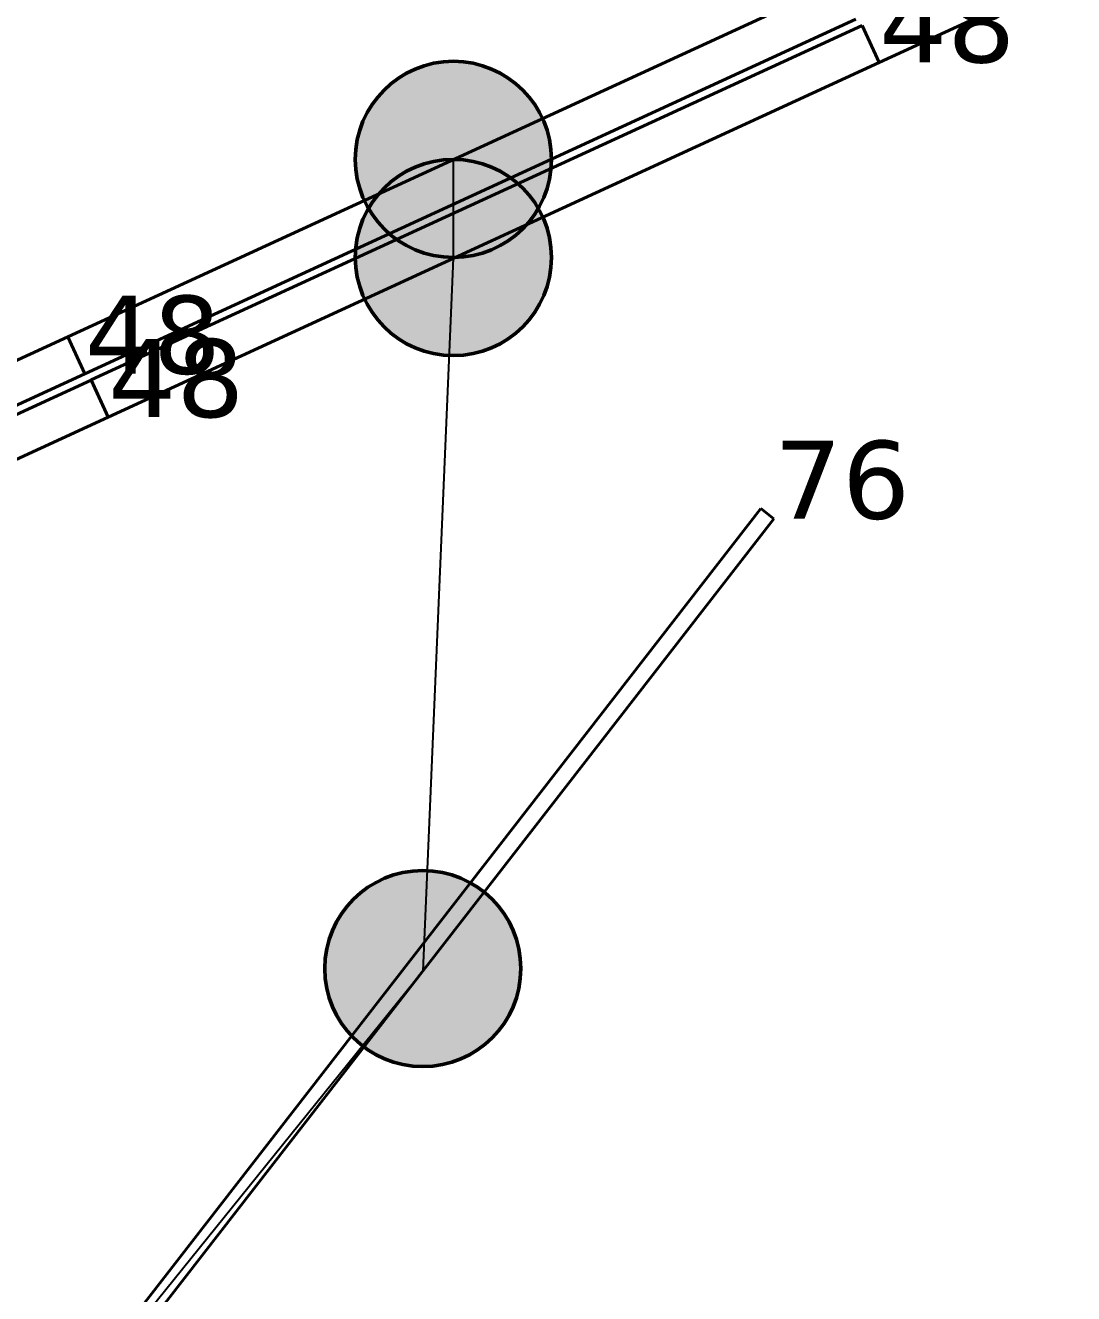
# Model space of a CAD drawing. Header units: millimetres. Extents: x -243740 to 150609, y -473655 to -165121.
# Drawn here: x 58661 to 61080, y -341304 to -338377 of the extents above; entities that cross this region are included whole.
import ezdxf

# ---------------------------------------------------------------- set-up
doc = ezdxf.new("R2010")
doc.units = ezdxf.units.MM
doc.layers.add('_Гр.ЩД-1C.10.4.I7.7', color=6, linetype='Continuous')
for name, color, linetype, lineweight in [('_освещение_dali', 3, 'Continuous', 50), ('DLX_FL1_LUM 122', 1, 'Continuous', 40), ('DLX_FL1_LUM 222', 5, 'Continuous', 40), ('DLX_LUM 14', 5, 'Continuous', 40)]:
    doc.layers.add(name, color=color, linetype=linetype, lineweight=lineweight)
doc.styles.add('TableTextStyle', font='')
doc.styles.get('TableTextStyle').set_extended_font_data('VERDANA.TTF')
doc.linetypes.add('Truba', pattern='A,3e-05,[4,MSH_7,S=1,R=0,X=0,Y=0],-3.022072', length=3.022102)

# ---------------------------------------------------------------- blocks, each defined once
blk = doc.blocks.new('A$Caabd1818')
at = {"layer": 'DLX_FL1_LUM 122'}
for points in [[(58440.4, 59877.6, 0), (56661.6, 59059.3, 0)], [(56661.6, 59059.3, 0), (58440.4, 59877.6, 0)], [(56661.6, 59059.3, 0), (58440.4, 59877.6, 0)], [(58440.4, 59877.6, 0), (56661.6, 59059.3, 0)], [(56661.6, 59059.3, 0), (56622.3, 59144.7, 0)], [(56622.3, 59144.7, 0), (56661.6, 59059.3, 0)], [(56622.3, 59144.7, 0), (56661.6, 59059.3, 0)], [(56661.6, 59059.3, 0), (56622.3, 59144.7, 0)], [(56661.6, 59059.3, 0), (56661.6, 59059.3, 0)], [(56661.6, 59059.3, 0), (56661.6, 59059.3, 0)]]:
    blk.add_polyline3d(points, dxfattribs=at)
at = {"layer": 'DLX_FL1_LUM 222'}
for points in [[(54789.4, 58426.3, 0), (56568.3, 59244.6, 0)], [(56568.3, 59244.6, 0), (54789.4, 58426.3, 0)], [(56568.3, 59244.6, 0), (54789.4, 58426.3, 0)], [(54789.4, 58426.3, 0), (56568.3, 59244.6, 0)], [(56607.5, 59159.2, 0), (54828.7, 58340.9, 0)], [(54828.7, 58340.9, 0), (56607.5, 59159.2, 0)], [(54828.7, 58340.9, 0), (56607.5, 59159.2, 0)], [(56607.5, 59159.2, 0), (54828.7, 58340.9, 0)], [(54843.4, 58326.4, 0), (56622.2, 59144.6, 0)], [(56622.2, 59144.6, 0), (54843.4, 58326.4, 0)], [(56622.2, 59144.6, 0), (54843.4, 58326.4, 0)], [(54843.4, 58326.4, 0), (56622.2, 59144.6, 0)], [(56622.2, 59144.6, 0), (56622.2, 59144.6, 0)], [(56622.2, 59144.6, 0), (56661.5, 59059.2, 0)], [(56661.5, 59059.2, 0), (56622.2, 59144.6, 0)], [(56622.2, 59144.6, 0), (56622.2, 59144.6, 0)], [(56661.5, 59059.2, 0), (56622.2, 59144.6, 0)], [(56622.2, 59144.6, 0), (56661.5, 59059.2, 0)], [(56661.5, 59059.2, 0), (54882.7, 58241, 0)], [(54882.7, 58241, 0), (56661.5, 59059.2, 0)], [(54882.7, 58241, 0), (56661.5, 59059.2, 0)], [(56661.5, 59059.2, 0), (54882.7, 58241, 0)], [(56661.5, 59059.2, 0), (56661.5, 59059.2, 0)], [(56661.5, 59059.2, 0), (56661.5, 59059.2, 0)], [(53010.5, 57608, 0), (54789.4, 58426.3, 0)], [(54789.4, 58426.3, 0), (53010.5, 57608, 0)], [(54789.4, 58426.3, 0), (53010.5, 57608, 0)], [(53010.5, 57608, 0), (54789.4, 58426.3, 0)], [(54789.4, 58426.3, 0), (54789.4, 58426.3, 0)], [(54789.4, 58426.3, 0), (54828.6, 58340.9, 0)], [(54828.6, 58340.9, 0), (54789.4, 58426.3, 0)], [(54789.4, 58426.3, 0), (54789.4, 58426.3, 0)], [(54828.6, 58340.9, 0), (54789.4, 58426.3, 0)], [(54789.4, 58426.3, 0), (54828.6, 58340.9, 0)], [(54828.7, 58340.9, 0), (54789.4, 58426.3, 0)], [(54789.4, 58426.3, 0), (54789.4, 58426.3, 0)], [(54789.4, 58426.3, 0), (54828.7, 58340.9, 0)], [(54789.4, 58426.3, 0), (54789.4, 58426.3, 0)], [(54789.4, 58426.3, 0), (54828.7, 58340.9, 0)], [(54828.7, 58340.9, 0), (54789.4, 58426.3, 0)], [(54828.6, 58340.9, 0), (53049.8, 57522.6, 0)], [(53049.8, 57522.6, 0), (54828.6, 58340.9, 0)], [(53049.8, 57522.6, 0), (54828.6, 58340.9, 0)], [(54828.6, 58340.9, 0), (53049.8, 57522.6, 0)], [(53064.5, 57508, 0), (54843.3, 58326.3, 0)], [(54843.3, 58326.3, 0), (53064.5, 57508, 0)], [(54843.3, 58326.3, 0), (53064.5, 57508, 0)], [(53064.5, 57508, 0), (54843.3, 58326.3, 0)], [(54828.6, 58340.9, 0), (54828.6, 58340.9, 0)], [(54828.6, 58340.9, 0), (54828.6, 58340.9, 0)], [(54828.7, 58340.9, 0), (54828.7, 58340.9, 0)], [(54828.7, 58340.9, 0), (54828.7, 58340.9, 0)], [(54843.3, 58326.3, 0), (54843.3, 58326.3, 0)], [(54843.3, 58326.3, 0), (54882.6, 58240.9, 0)], [(54882.6, 58240.9, 0), (54843.3, 58326.3, 0)], [(54843.3, 58326.3, 0), (54843.3, 58326.3, 0)], [(54882.6, 58240.9, 0), (54843.3, 58326.3, 0)], [(54843.3, 58326.3, 0), (54882.6, 58240.9, 0)], [(54882.7, 58241, 0), (54843.4, 58326.4, 0)], [(54843.4, 58326.4, 0), (54843.4, 58326.4, 0)], [(54843.4, 58326.4, 0), (54882.7, 58241, 0)], [(54843.4, 58326.4, 0), (54843.4, 58326.4, 0)], [(54843.4, 58326.4, 0), (54882.7, 58241, 0)], [(54882.7, 58241, 0), (54843.4, 58326.4, 0)], [(54882.6, 58240.9, 0), (53103.8, 57422.6, 0)], [(53103.8, 57422.6, 0), (54882.6, 58240.9, 0)], [(53103.8, 57422.6, 0), (54882.6, 58240.9, 0)], [(54882.6, 58240.9, 0), (53103.8, 57422.6, 0)], [(54882.6, 58240.9, 0), (54882.6, 58240.9, 0)], [(54882.6, 58240.9, 0), (54882.6, 58240.9, 0)], [(54882.7, 58241, 0), (54882.7, 58241, 0)], [(54882.7, 58241, 0), (54882.7, 58241, 0)]]:
    blk.add_polyline3d(points, dxfattribs=at)
at = {"layer": 'DLX_LUM 14'}
for points in [[(54908.3, 56122.7, 0), (56388.6, 58029.6, 0)], [(56388.6, 58029.6, 0), (54908.3, 56122.7, 0)], [(56388.6, 58029.6, 0), (54908.3, 56122.7, 0)], [(54908.3, 56122.7, 0), (56388.6, 58029.6, 0)], [(56418.6, 58006.3, 0), (54938.3, 56099.4, 0)], [(54938.3, 56099.4, 0), (56418.6, 58006.3, 0)], [(54938.3, 56099.4, 0), (56418.6, 58006.3, 0)], [(56418.6, 58006.3, 0), (54938.3, 56099.4, 0)], [(56388.6, 58029.6, 0), (56388.6, 58029.6, 0)], [(56388.6, 58029.6, 0), (56418.6, 58006.3, 0)], [(56418.6, 58006.3, 0), (56388.6, 58029.6, 0)], [(56388.6, 58029.6, 0), (56388.6, 58029.6, 0)], [(56418.6, 58006.3, 0), (56388.6, 58029.6, 0)], [(56388.6, 58029.6, 0), (56418.6, 58006.3, 0)], [(56418.6, 58006.3, 0), (56418.6, 58006.3, 0)], [(56418.6, 58006.3, 0), (56418.6, 58006.3, 0)]]:
    blk.add_polyline3d(points, dxfattribs=at)
blk = doc.blocks.new('A$Cab2378fa')
at = {"lineweight": 25, "true_color": 0xfff5f5}
h = blk.add_hatch(color=7, dxfattribs=at)
h.dxf.hatch_style = 1
h.paths.add_polyline_path([(0, 0), (-141.6, -170.3, 0.174923), (3, -222.4, 0.197808), (162.3, -156.8)])
h.paths.add_polyline_path([(-163.2, 157.6), (0, 0), (147.8, 177.8, 0.175398), (3, 230.2, 0.209014)])
at = {"lineweight": 25}
h = blk.add_hatch(color=0, dxfattribs=at)
h.paths.add_polyline_path([(162.3, -156.8, 0.442338), (147.8, 177.8), (0, 0)])
h.paths.add_polyline_path([(-141.6, -170.3), (0, 0), (-163.2, 157.6, 0.430096)])
blk.add_circle((3, 3.9), 226.3)

msp = doc.modelspace()

# ---------------------------------------------------------------- linework, layer by layer
at = {"layer": '_Гр.ЩД-1C.10.4.I7.7', "ltscale": 100}
msp.add_lwpolyline([(58924, -336804.7), (60276.6, -337744.6), (62980.9, -337153.5), (63151.6, -337302.2), (61591.5, -338020.8), (61753.8, -337717.9), (59648.5, -338686.4), (59648.5, -338914.6), (59578, -340559.3), (58356, -342074.1), (57000.5, -343591.5), (53338.5, -346865)], dxfattribs=at)

# ---------------------------------------------------------------- block references
at = {"layer": '_освещение_dali', "color": 5, "ltscale": 100}
for p in [(59645.6, -338690.3), (59645.6, -338916.6), (59575, -340557.4)]:
    msp.add_blockref('A$Cab2378fa', p, dxfattribs=at)
at = {"layer": 'Defpoints', "linetype": 'Truba', "ltscale": 100}
msp.add_blockref('A$Caabd1818', (3969.7, -397521.8), dxfattribs=at)

# ---------------------------------------------------------------- texts
at = {"layer": '_освещение_dali', "color": 151, "true_color": 0x94b7dc, "style": 'TableTextStyle'}
for s, p in [('48', (60631.2, -338462.5)), ('76', (60388.3, -339515.5))]:
    msp.add_text(s, height=180, dxfattribs=at).set_placement(p)
at = {"layer": '_освещение_dali', "color": 9, "true_color": 0xbcb7d9, "style": 'TableTextStyle'}
for p in [(58798.3, -339180.9), (58852.3, -339280.9)]:
    msp.add_text('48', height=180, dxfattribs=at).set_placement(p)

doc.saveas('drawing.dxf')
